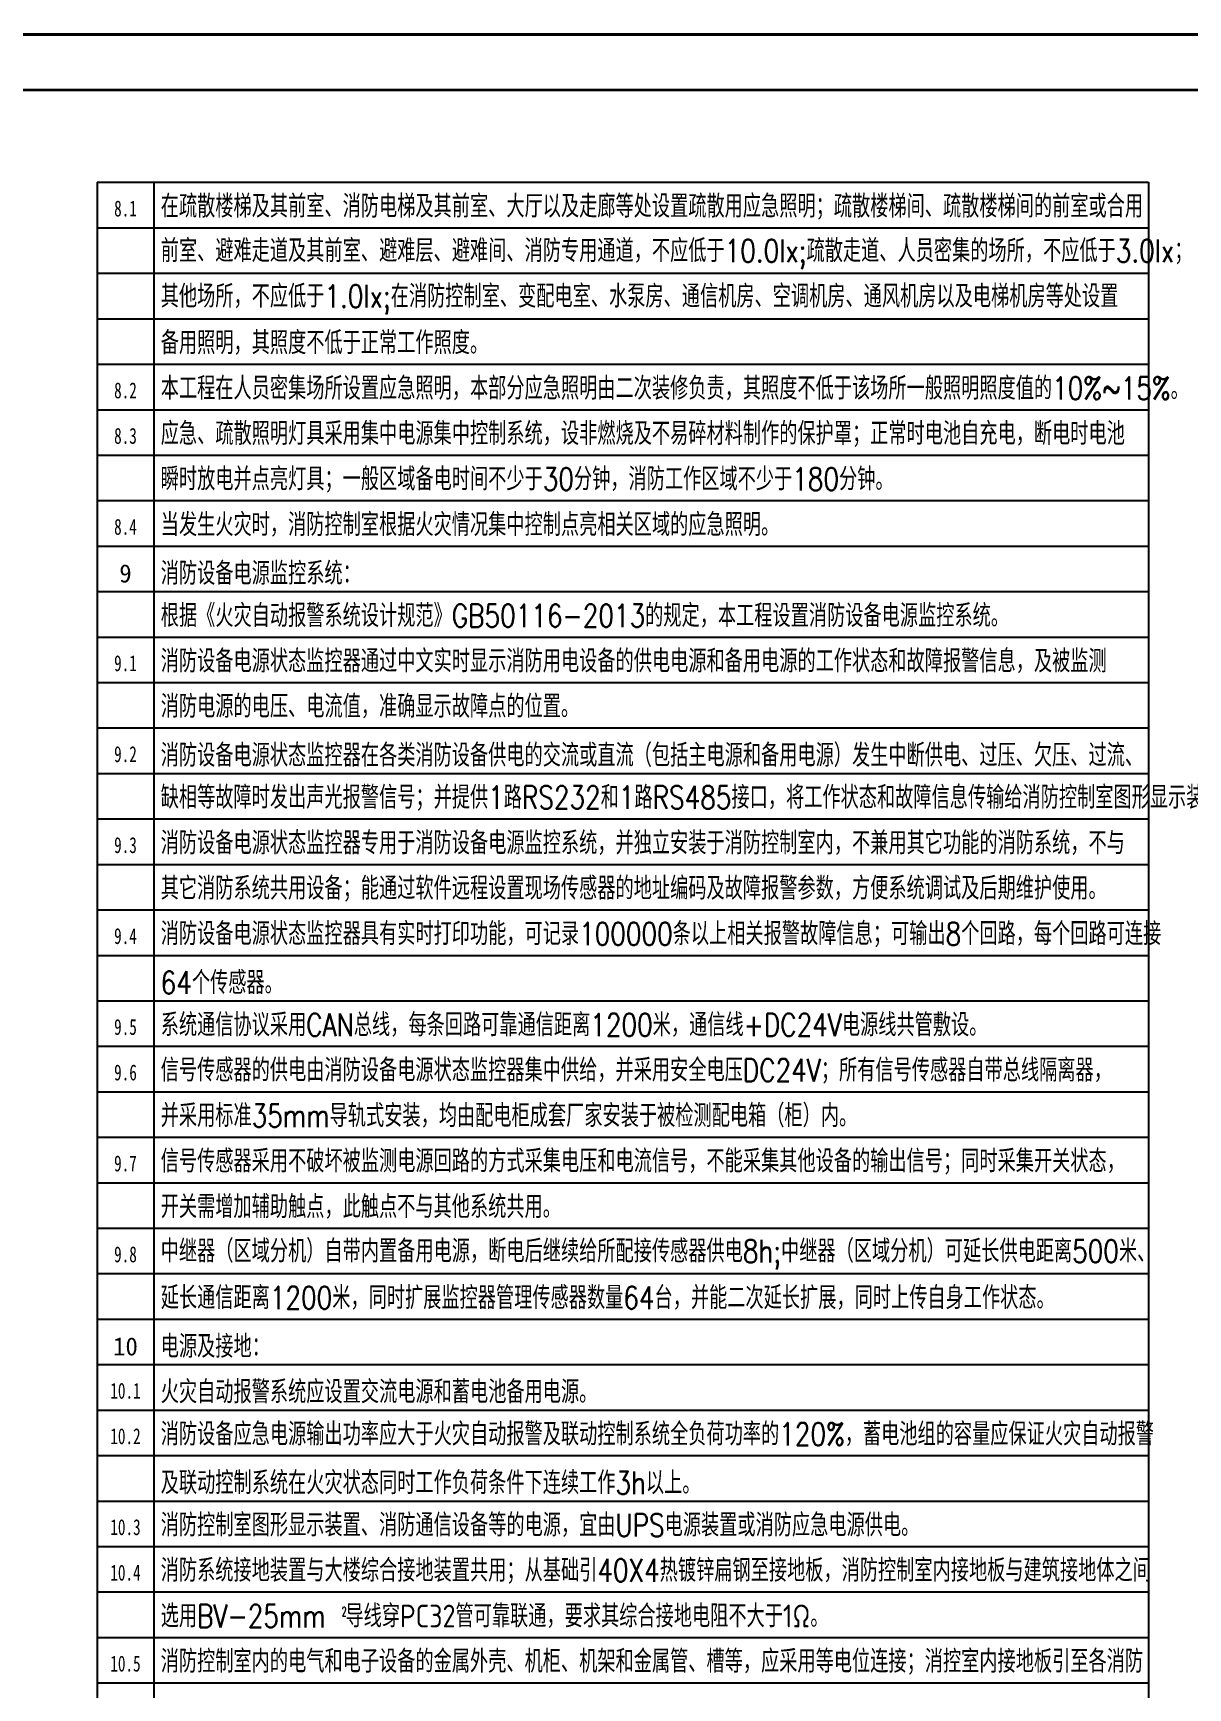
# Model space of a CAD drawing. Extents: x -1396510 to 1250330, y -1892470 to 1623980.
# Drawn here: x -1149680 to -1126828, y -124766 to -92012 of the extents above; entities that cross this region are included whole.
import ezdxf
from ezdxf.enums import TextEntityAlignment as Align

# ---------------------------------------------------------------- set-up
doc = ezdxf.new("R2010")
doc.units = 0
doc.header["$LTSCALE"] = 1000
doc.header["$MEASUREMENT"] = 0
doc.layers.get('Defpoints').update_dxf_attribs({"color": 210})
doc.layers.add('0-cxFrame', color=155, linetype='Continuous')
doc.layers.add('TEL_TEXT', color=7, linetype='Continuous')
doc.layers.add('0-cxText', color=131, linetype='Continuous', lineweight=25)
doc.styles.add('-宋体', font='', dxfattribs={"width": 0.8})
doc.styles.add('_TEL_DIM', font='SIMPLEX', dxfattribs={"width": 0.8, "height": 3.5, "bigfont": 'HZTXT'})
doc.styles.add('cx_tuming', font='simhei.ttf')
doc.styles.add('cx_tuqian1', font='')
doc.styles.add('黑体', font='simhei.ttf', dxfattribs={"height": 12})
doc.styles.get('-宋体').set_extended_font_data('SimSun')
doc.styles.get('cx_tuqian1').set_extended_font_data('SimSun')

# ---------------------------------------------------------------- blocks, each defined once
blk = doc.blocks.new('TK22.A1 L(Dragon)')
at = {"layer": '0-cxFrame', "color": 7, "const_width": 0.5}
blk.add_lwpolyline([(0, 0), (-841, 0), (-841, 594), (0, 594)], close=True, dxfattribs=at)
at = {"layer": '0-cxFrame', "const_width": 0.5}
blk.add_lwpolyline([(-80, 10), (-821, 10), (-821, 584), (-80, 584)], close=True, dxfattribs=at)
at = {"style": '黑体', "flags": 4}
blk.add_attdef('图幅', text='', height=3.3, dxfattribs=at).set_placement((-40, 3), align=Align.RIGHT)
at = {"layer": '0-cxText', "flags": 4}
for tag, height, style, p in [('建设单位', 3.5, 'cx_tuming', (-45, 240)), ('项目名称', 3.5, 'cx_tuming', (-45, 210)), ('子项名称', 3.5, 'cx_tuming', (-45, 180)), ('工程编号', 3.3, 'cx_tuqian1', (-35, 165)), ('图名1', 3.5, 'cx_tuming', (-45, 87)), ('图名2', 3.5, 'cx_tuming', (-45, 79)), ('图名3', 3.5, 'cx_tuming', (-45, 71)), ('出图日期', 3.3, 'cx_tuqian1', (-39, 60)), ('专业', 3.3, 'cx_tuqian1', (-55, 52)), ('图号', 3.3, 'cx_tuqian1', (-55, 44)), ('版次', 3.3, 'cx_tuqian1', (-20, 44))]:
    blk.add_attdef(tag, text='', height=height, dxfattribs=dict(at, style=style)).set_placement(p, align=Align.MIDDLE)
at = {"layer": 'Defpoints', "color": 6, "flags": 4}
for tag, height, style, p in [('tufu', 3.3, '黑体', (-12, 12)), ('dwfname', 4, 'cx_tuqian1', (-80, 3))]:
    blk.add_attdef(tag, text='', height=height, dxfattribs=dict(at, style=style)).set_placement(p, align=Align.RIGHT)

msp = doc.modelspace()

# ---------------------------------------------------------------- linework, layer by layer
at = {"layer": 'TEL_TEXT', "color": 6}
for p, q in [((-1148414.9, -94966.3), (-1148414.9, -154366.3)), ((-1148414.9, -94966.3), (-1127604.9, -94966.3)), ((-1147289.9, -94966.3), (-1147289.9, -154366.3)), ((-1127604.9, -94966.3), (-1127604.9, -154366.3)), ((-1148414.9, -95866.3), (-1127604.9, -95866.3)), ((-1148414.9, -96766.3), (-1127604.9, -96766.3)), ((-1148414.9, -97666.3), (-1127604.9, -97666.3)), ((-1148414.9, -98566.3), (-1127604.9, -98566.3)), ((-1148414.9, -99466.3), (-1127604.9, -99466.3)), ((-1148414.9, -100366.3), (-1127604.9, -100366.3)), ((-1148414.9, -101266.3), (-1127604.9, -101266.3)), ((-1148414.9, -102166.3), (-1127604.9, -102166.3)), ((-1148414.9, -103066.3), (-1127604.9, -103066.3)), ((-1148414.9, -103966.3), (-1127604.9, -103966.3)), ((-1148414.9, -104866.3), (-1127604.9, -104866.3)), ((-1148414.9, -105766.3), (-1127604.9, -105766.3)), ((-1148414.9, -106666.3), (-1127604.9, -106666.3)), ((-1148414.9, -107566.3), (-1127604.9, -107566.3)), ((-1148414.9, -108466.3), (-1127604.9, -108466.3)), ((-1148414.9, -109366.3), (-1127604.9, -109366.3)), ((-1148414.9, -110266.3), (-1127604.9, -110266.3)), ((-1148414.9, -111166.3), (-1127604.9, -111166.3)), ((-1148414.9, -112066.3), (-1127604.9, -112066.3)), ((-1148414.9, -112966.3), (-1127604.9, -112966.3)), ((-1148414.9, -113866.3), (-1127604.9, -113866.3)), ((-1148414.9, -114766.3), (-1127604.9, -114766.3)), ((-1148414.9, -115666.3), (-1127604.9, -115666.3)), ((-1148414.9, -116566.3), (-1127604.9, -116566.3)), ((-1148414.9, -117466.3), (-1127604.9, -117466.3)), ((-1148414.9, -118366.3), (-1127604.9, -118366.3)), ((-1148414.9, -119266.3), (-1127604.9, -119266.3)), ((-1148414.9, -120166.3), (-1127604.9, -120166.3)), ((-1148414.9, -121066.3), (-1127604.9, -121066.3)), ((-1148414.9, -121966.3), (-1127604.9, -121966.3)), ((-1148414.9, -122866.3), (-1127604.9, -122866.3)), ((-1148414.9, -123766.3), (-1127604.9, -123766.3)), ((-1148414.9, -124666.3), (-1127604.9, -124666.3))]:
    msp.add_line(p, q, dxfattribs=at)

# ---------------------------------------------------------------- block references
at = {"layer": '0-cxFrame', "xscale": 110, "yscale": 110, "zscale": 110}
msp.add_blockref('TK22.A1 L(Dragon)', (-1115210, -157380), dxfattribs=at)

# ---------------------------------------------------------------- texts
at = {"layer": 'TEL_TEXT', "color": 1, "style": '_TEL_DIM', "width": 0.8}
for s, p in [('在疏散楼梯及其前室、消防电梯及其前室、大厅以及走廊等处设置疏散用应急照明；疏散楼梯间、疏散楼梯间的前室或合用', (-1147154.9, -95664)), ('前室、避难走道及其前室、避难层、避难间、消防专用通道，不应低于10.0lx;疏散走道、人员密集的场所，不应低于3.0lx；', (-1147154.9, -96545.6)), ('其他场所，不应低于1.0lx;在消防控制室、变配电室、水泵房、通信机房、空调机房、通风机房以及电梯机房等处设置', (-1147154.9, -97445.6)), ('备用照明，其照度不低于正常工作照度。', (-1147154.9, -98367.5))]:
    msp.add_text(s, height=450, dxfattribs=at).set_placement(p)
at = {"layer": 'TEL_TEXT', "style": '-宋体', "width": 0.7}
for s, p in [('8.1', (-1147852.4, -95641.3)), ('8.2', (-1147852.4, -99241.3)), ('8.3', (-1147852.4, -100141.3)), ('8.4', (-1147852.4, -101941.3)), ('9.1', (-1147852.4, -104641.3)), ('9.2', (-1147852.4, -106441.3)), ('9.3', (-1147852.4, -108241.3)), ('9.4', (-1147852.4, -110041.3)), ('9.5', (-1147852.4, -111841.3)), ('9.6', (-1147852.4, -112741.3)), ('9.7', (-1147852.4, -114541.3)), ('9.8', (-1147852.4, -116341.3)), ('10.1', (-1147852.4, -119041.3)), ('10.2', (-1147852.4, -119941.3)), ('10.3', (-1147852.4, -121741.3)), ('10.4', (-1147852.4, -122641.3)), ('10.5', (-1147852.4, -124441.3))]:
    msp.add_text(s, height=315, dxfattribs=at).set_placement(p, align=Align.CENTER)
at = {"layer": 'TEL_TEXT', "style": '_TEL_DIM'}
for s, height, width, p in [('本工程在人员密集场所设置应急照明，本部分应急照明由二次装修负责，其照度不低于该场所一般照明照度值的10%~15%。', 450, 0.8, (-1147154.9, -99267.5)), ('应急、疏散照明灯具采用集中电源集中控制系统，设非燃烧及不易碎材料制作的保护罩；正常时电池自充电，断电时电池', 450, 0.8, (-1147154.9, -100164)), ('瞬时放电并点亮灯具；一般区域备电时间不少于30分钟，消防工作区域不少于180分钟。', 450, 0.8, (-1147154.9, -101064)), ('当发生火灾时，消防控制室根据火灾情况集中控制点亮相关区域的应急照明。', 450, 0.8, (-1147154.9, -101967.5)), ('消防设备电源监控系统：', 450, 0.8, (-1147154.9, -102931.3)), ('根据《火灾自动报警系统设计规范》GB50116-2013的规定，本工程设置消防设备电源监控系统。', 450, 0.8, (-1147154.9, -103767.5)), ('消防设备电源状态监控器通过中文实时显示消防用电设备的供电电源和备用电源的工作状态和故障报警信息，及被监测', 450, 0.8, (-1147154.9, -104667.5)), ('消防电源的电压、电流值，准确显示故障点的位置。', 450, 0.8, (-1147154.9, -105564)), ('消防设备电源状态监控器在各类消防设备供电的交流或直流（包括主电源和备用电源）发生中断供电、过压、欠压、过流、', 450, 0.8, (-1147154.9, -106531.3)), ('缺相等故障时发出声光报警信号；并提供1路RS232和1路RS485接口，将工作状态和故障信息传输给消防控制室图形显示装置。', 450, 0.8, (-1147154.9, -107364)), ('消防设备电源状态监控器专用于消防设备电源监控系统，并独立安装于消防控制室内，不兼用其它功能的消防系统，不与', 450, 0.8, (-1147154.9, -108267.5)), ('其它消防系统共用设备；能通过软件远程设置现场传感器的地址编码及故障报警参数，方便系统调试及后期维护使用。', 450, 0.8, (-1147154.9, -109164)), ('消防设备电源状态监控器具有实时打印功能，可记录100000条以上相关报警故障信息；可输出8个回路，每个回路可连接', 450, 0.8, (-1147154.9, -110064)), ('64个传感器。', 450, 0.8, (-1147154.9, -111031.3)), ('系统通信协议采用CAN总线，每条回路可靠通信距离1200米，通信线+DC24V电源线共管敷设。', 450, 0.8, (-1147154.9, -111867.5)), ('信号传感器的供电由消防设备电源状态监控器集中供给，并采用安全电压DC24V；所有信号传感器自带总线隔离器，', 450, 0.8, (-1147154.9, -112764)), ('并采用标准35mm导轨式安装，均由配电柜成套厂家安装于被检测配电箱（柜）内。', 450, 0.8, (-1147154.9, -113664)), ('信号传感器采用不破坏被监测电源回路的方式采集电压和电流信号，不能采集其他设备的输出信号；同时采集开关状态，', 450, 0.8, (-1147154.9, -114564)), ('开关需增加辅助触点，此触点不与其他系统共用。', 450, 0.8, (-1147154.9, -115467.5)), ('中继器（区域分机）自带内置备用电源，断电后继续给所配接传感器供电8h;中继器（区域分机）可延长供电距离500米、', 450, 0.8, (-1147154.9, -116345.6)), ('延长通信距离1200米，同时扩展监控器管理传感器数量64台，并能二次延长扩展，同时上传自身工作状态。', 450, 0.8, (-1147154.9, -117267.5)), ('电源及接地：', 450, 0.8, (-1147154.9, -118231.3)), ('火灾自动报警系统应设置交流电源和蓄电池备用电源。', 450, 0.8, (-1147154.9, -119131.3)), ('消防设备应急电源输出功率应大于火灾自动报警及联动控制系统全负荷功率的120%，蓄电池组的容量应保证火灾自动报警', 450, 0.8, (-1147154.9, -119967.5)), ('及联动控制系统在火灾状态同时工作负荷条件下连续工作3h以上。', 450, 0.8, (-1147154.9, -120931.3)), ('消防控制室图形显示装置、消防通信设备等的电源，宜由UPS电源装置或消防应急电源供电。', 450, 0.8, (-1147154.9, -121767.5)), ('消防系统接地装置与大楼综合接地装置共用；从基础引40X4热镀锌扁钢至接地板，消防控制室内接地板与建筑接地体之间', 450, 0.8, (-1147154.9, -122664)), ('选用BV-25mm', 450, 0.8, (-1147154.9, -123567.5)), ('导线穿PC32管可靠联通，要求其综合接地电阻不大于1Ω。', 450, 0.8, (-1143500, -123567.5)), ('2', 180, 0.6, (-1143572, -123342.5)), ('消防控制室内的电气和电子设备的金属外壳、机柜、机架和金属管、槽等，应采用等电位连接；消控室内接地板引至各消防', 450, 0.8, (-1147154.9, -124464))]:
    msp.add_text(s, height=height, dxfattribs=dict(at, width=width)).set_placement(p)
at = {"layer": 'TEL_TEXT', "style": '-宋体'}
for s, p in [('9', (-1147852.4, -102886.3)), ('10', (-1147852.4, -118186.3))]:
    msp.add_text(s, height=360, dxfattribs=at).set_placement(p, align=Align.CENTER)

doc.saveas('drawing.dxf')
